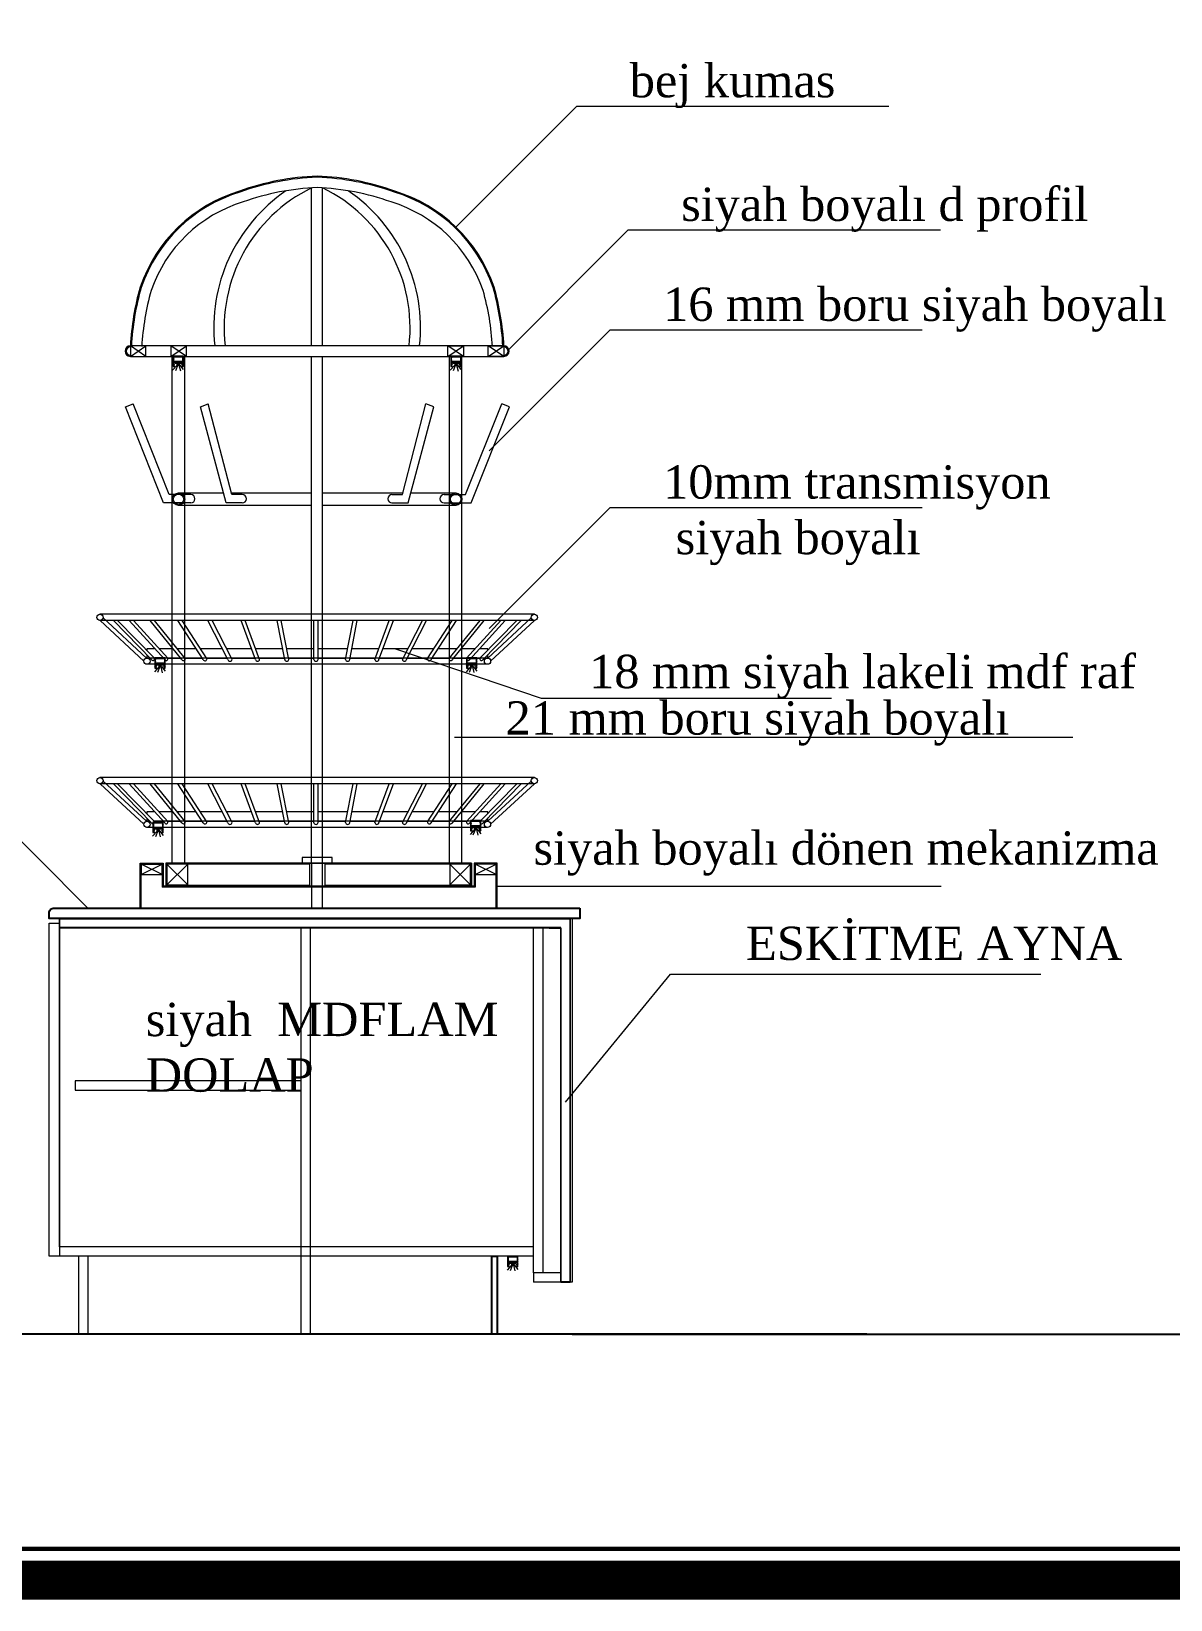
# Model space of a CAD drawing. Header units: millimetres. Extents: x 54215 to 67697, y 23496 to 56611.
# Drawn here: x 56754.8 to 56973.4, y 28009.1 to 28310.1 of the extents above; entities that cross this region are included whole.
import ezdxf

# ---------------------------------------------------------------- set-up
doc = ezdxf.new("R2010")
doc.units = ezdxf.units.MM
doc.linetypes.add('DASHED', pattern=[19.05, 12.7, -6.35])
for name, color, linetype, lineweight in [('MERMER_kesit', 21, 'Continuous', 25), ('no3_ahsap gorunus on ince', 32, 'Continuous', 13), ('no3_duvar kaplama', 8, 'Continuous', 0), ('no3_kutu profil gorunus', 8, 'Continuous', 0), ('no3_kutuprofil kesit', 74, 'Continuous', 18), ('no3_lejand', 255, 'Continuous', 13), ('no3_tefriş arka ince', 65, 'Continuous', 13), ('no3_yazı duvar', 152, 'Continuous', 0), ('t_olcu', 251, 'Continuous', 20)]:
    doc.layers.add(name, color=color, linetype=linetype, lineweight=lineweight)
doc.layers.add('no3_ahsap kesit on', color=7, linetype='Continuous', lineweight=20, true_color=0xfca103)
doc.styles.add('style1', font='arial.ttf', dxfattribs={"height": 20})
pattern_1 = [(135, (56106.02397, 27974.827255), (-0.056126601, -0.056126601), [])]
pattern_2 = [(135, (56037.95547, 28058.13497), (-0.056126601, -0.056126601), [])]
pattern_3 = [(135, (56098.90125, 28058.44987), (-0.056126601, -0.056126601), [])]
pattern_4 = [(135, (56038.33206, 28089.65533), (-0.056126601, -0.056126601), [])]
pattern_5 = [(135, (56098.14101, 28089.66383), (-0.056126601, -0.056126601), [])]
pattern_6 = [(135, (56041.81546, 28147.57272), (-0.056126601, -0.056126601), [])]
pattern_7 = [(135, (56095.11169, 28147.558555), (-0.056126601, -0.056126601), [])]

msp = doc.modelspace()

# ---------------------------------------------------------------- hatches: boundary and pattern name
at = {"lineweight": 13}
h = msp.add_hatch(dxfattribs=at)
h.set_pattern_fill('ANSI31', color=250, scale=0.025, angle=90, style=0)
h.set_pattern_definition(pattern_6)
h.paths.add_polyline_path([(56782.106, 28247.595), (56782.106, 28246.245), (56782.256, 28246.245), (56782.256, 28246.095), (56782.106, 28246.095), (56782.106, 28245.895), (56782.256, 28245.895), (56782.256, 28245.745), (56781.956, 28245.745), (56781.956, 28247.745), (56783.956, 28247.745), (56783.956, 28245.745), (56783.656, 28245.745), (56783.656, 28245.895), (56783.806, 28245.895), (56783.806, 28246.095), (56783.656, 28246.095), (56783.656, 28246.245), (56783.806, 28246.245), (56783.806, 28247.595)])
h = msp.add_hatch(dxfattribs=at)
h.set_pattern_fill('ANSI31', color=250, scale=0.025, angle=90, style=0)
h.set_pattern_definition(pattern_6)
h.paths.add_polyline_path([(56782.106, 28246.695), (56783.806, 28246.695), (56783.806, 28246.545), (56782.106, 28246.545)])
h = msp.add_hatch(color=256, dxfattribs=at)
h.paths.add_polyline_path([(56783.556, 28246.545), (56783.556, 28246.345), (56782.356, 28246.345), (56782.356, 28246.545)])
h.paths.add_polyline_path([(56783.256, 28246.345), (56783.256, 28246.145), (56782.956, 28246.145), (56782.656, 28246.145), (56782.656, 28246.345)])
h = msp.add_hatch(dxfattribs=at)
h.set_pattern_fill('ANSI31', color=250, scale=0.025, angle=90, style=0)
h.set_pattern_definition(pattern_7)
h.paths.add_polyline_path([(56835.402, 28247.581), (56835.402, 28246.231), (56835.552, 28246.231), (56835.552, 28246.081), (56835.402, 28246.081), (56835.402, 28245.881), (56835.552, 28245.881), (56835.552, 28245.731), (56835.252, 28245.731), (56835.252, 28247.731), (56837.252, 28247.731), (56837.252, 28245.731), (56836.952, 28245.731), (56836.952, 28245.881), (56837.102, 28245.881), (56837.102, 28246.081), (56836.952, 28246.081), (56836.952, 28246.231), (56837.102, 28246.231), (56837.102, 28247.581)])
h = msp.add_hatch(dxfattribs=at)
h.set_pattern_fill('ANSI31', color=250, scale=0.025, angle=90, style=0)
h.set_pattern_definition(pattern_7)
h.paths.add_polyline_path([(56835.402, 28246.681), (56837.102, 28246.681), (56837.102, 28246.531), (56835.402, 28246.531)])
h = msp.add_hatch(color=256, dxfattribs=at)
h.paths.add_polyline_path([(56836.852, 28246.531), (56836.852, 28246.331), (56835.652, 28246.331), (56835.652, 28246.531)])
h.paths.add_polyline_path([(56836.552, 28246.331), (56836.552, 28246.131), (56836.252, 28246.131), (56835.952, 28246.131), (56835.952, 28246.331)])
h = msp.add_hatch(dxfattribs=at)
h.set_pattern_fill('ANSI31', color=250, scale=0.025, angle=90, style=0)
h.set_pattern_definition(pattern_4)
h.paths.add_polyline_path([(56778.623, 28189.678), (56778.623, 28188.328), (56778.773, 28188.328), (56778.773, 28188.178), (56778.623, 28188.178), (56778.623, 28187.978), (56778.773, 28187.978), (56778.773, 28187.828), (56778.473, 28187.828), (56778.473, 28189.828), (56780.473, 28189.828), (56780.473, 28187.828), (56780.173, 28187.828), (56780.173, 28187.978), (56780.323, 28187.978), (56780.323, 28188.178), (56780.173, 28188.178), (56780.173, 28188.328), (56780.323, 28188.328), (56780.323, 28189.678)])
h = msp.add_hatch(dxfattribs=at)
h.set_pattern_fill('ANSI31', color=250, scale=0.025, angle=90, style=0)
h.set_pattern_definition(pattern_5)
h.paths.add_polyline_path([(56838.432, 28189.686), (56838.432, 28188.336), (56838.582, 28188.336), (56838.582, 28188.186), (56838.432, 28188.186), (56838.432, 28187.986), (56838.582, 28187.986), (56838.582, 28187.836), (56838.282, 28187.836), (56838.282, 28189.836), (56840.282, 28189.836), (56840.282, 28187.836), (56839.982, 28187.836), (56839.982, 28187.986), (56840.132, 28187.986), (56840.132, 28188.186), (56839.982, 28188.186), (56839.982, 28188.336), (56840.132, 28188.336), (56840.132, 28189.686)])
h = msp.add_hatch(dxfattribs=at)
h.set_pattern_fill('ANSI31', color=250, scale=0.025, angle=90, style=0)
h.set_pattern_definition(pattern_4)
h.paths.add_polyline_path([(56778.623, 28188.778), (56780.323, 28188.778), (56780.323, 28188.628), (56778.623, 28188.628)])
h = msp.add_hatch(color=256, dxfattribs=at)
h.paths.add_polyline_path([(56780.073, 28188.628), (56780.073, 28188.428), (56778.873, 28188.428), (56778.873, 28188.628)])
h.paths.add_polyline_path([(56779.773, 28188.428), (56779.773, 28188.228), (56779.473, 28188.228), (56779.173, 28188.228), (56779.173, 28188.428)])
h = msp.add_hatch(dxfattribs=at)
h.set_pattern_fill('ANSI31', color=250, scale=0.025, angle=90, style=0)
h.set_pattern_definition(pattern_5)
h.paths.add_polyline_path([(56838.432, 28188.786), (56840.132, 28188.786), (56840.132, 28188.636), (56838.432, 28188.636)])
h = msp.add_hatch(color=256, dxfattribs=at)
h.paths.add_polyline_path([(56839.882, 28188.636), (56839.882, 28188.436), (56838.682, 28188.436), (56838.682, 28188.636)])
h.paths.add_polyline_path([(56839.582, 28188.436), (56839.582, 28188.236), (56839.282, 28188.236), (56838.982, 28188.236), (56838.982, 28188.436)])
h = msp.add_hatch(dxfattribs=at)
h.set_pattern_fill('ANSI31', color=250, scale=0.025, angle=90, style=0)
h.set_pattern_definition(pattern_2)
h.paths.add_polyline_path([(56778.246, 28158.157), (56778.246, 28156.807), (56778.396, 28156.807), (56778.396, 28156.657), (56778.246, 28156.657), (56778.246, 28156.457), (56778.396, 28156.457), (56778.396, 28156.307), (56778.096, 28156.307), (56778.096, 28158.307), (56780.096, 28158.307), (56780.096, 28156.307), (56779.796, 28156.307), (56779.796, 28156.457), (56779.946, 28156.457), (56779.946, 28156.657), (56779.796, 28156.657), (56779.796, 28156.807), (56779.946, 28156.807), (56779.946, 28158.157)])
h = msp.add_hatch(dxfattribs=at)
h.set_pattern_fill('ANSI31', color=250, scale=0.025, angle=90, style=0)
h.set_pattern_definition(pattern_2)
h.paths.add_polyline_path([(56778.246, 28157.257), (56779.946, 28157.257), (56779.946, 28157.107), (56778.246, 28157.107)])
h = msp.add_hatch(color=256, dxfattribs=at)
h.paths.add_polyline_path([(56779.696, 28157.107), (56779.696, 28156.907), (56778.496, 28156.907), (56778.496, 28157.107)])
h.paths.add_polyline_path([(56779.396, 28156.907), (56779.396, 28156.707), (56779.096, 28156.707), (56778.796, 28156.707), (56778.796, 28156.907)])
h = msp.add_hatch(dxfattribs=at)
h.set_pattern_fill('ANSI31', color=250, scale=0.025, angle=90, style=0)
h.set_pattern_definition(pattern_3)
h.paths.add_polyline_path([(56839.192, 28158.472), (56839.192, 28157.122), (56839.342, 28157.122), (56839.342, 28156.972), (56839.192, 28156.972), (56839.192, 28156.772), (56839.342, 28156.772), (56839.342, 28156.622), (56839.042, 28156.622), (56839.042, 28158.622), (56841.042, 28158.622), (56841.042, 28156.622), (56840.742, 28156.622), (56840.742, 28156.772), (56840.892, 28156.772), (56840.892, 28156.972), (56840.742, 28156.972), (56840.742, 28157.122), (56840.892, 28157.122), (56840.892, 28158.472)])
h = msp.add_hatch(dxfattribs=at)
h.set_pattern_fill('ANSI31', color=250, scale=0.025, angle=90, style=0)
h.set_pattern_definition(pattern_3)
h.paths.add_polyline_path([(56839.192, 28157.572), (56840.892, 28157.572), (56840.892, 28157.422), (56839.192, 28157.422)])
h = msp.add_hatch(color=256, dxfattribs=at)
h.paths.add_polyline_path([(56840.642, 28157.422), (56840.642, 28157.222), (56839.442, 28157.222), (56839.442, 28157.422)])
h.paths.add_polyline_path([(56840.342, 28157.222), (56840.342, 28157.022), (56840.042, 28157.022), (56839.742, 28157.022), (56839.742, 28157.222)])
h = msp.add_hatch(dxfattribs=at)
h.set_pattern_fill('ANSI31', color=250, scale=0.025, angle=90, style=0)
h.set_pattern_definition(pattern_1)
h.paths.add_polyline_path([(56846.315, 28074.85), (56846.315, 28073.5), (56846.465, 28073.5), (56846.465, 28073.35), (56846.315, 28073.35), (56846.315, 28073.15), (56846.465, 28073.15), (56846.465, 28073), (56846.165, 28073), (56846.165, 28075), (56848.165, 28075), (56848.165, 28073), (56847.865, 28073), (56847.865, 28073.15), (56848.015, 28073.15), (56848.015, 28073.35), (56847.865, 28073.35), (56847.865, 28073.5), (56848.015, 28073.5), (56848.015, 28074.85)])
h = msp.add_hatch(dxfattribs=at)
h.set_pattern_fill('ANSI31', color=250, scale=0.025, angle=90, style=0)
h.set_pattern_definition(pattern_1)
h.paths.add_polyline_path([(56846.315, 28073.95), (56848.015, 28073.95), (56848.015, 28073.8), (56846.315, 28073.8)])
h = msp.add_hatch(color=256, dxfattribs=at)
h.paths.add_polyline_path([(56847.765, 28073.8), (56847.765, 28073.6), (56846.565, 28073.6), (56846.565, 28073.8)])
h.paths.add_polyline_path([(56847.465, 28073.6), (56847.465, 28073.4), (56847.165, 28073.4), (56846.865, 28073.4), (56846.865, 28073.6)])

# ---------------------------------------------------------------- linework, layer by layer
for p, q in [((56783.556, 28246.345), (56782.356, 28246.345)), ((56836.852, 28246.331), (56835.652, 28246.331)), ((56782.956, 28246.145), (56782.656, 28246.145)), ((56782.956, 28246.145), (56783.256, 28246.145)), ((56836.252, 28246.131), (56835.952, 28246.131)), ((56836.252, 28246.131), (56836.552, 28246.131)), ((56780.073, 28188.428), (56778.873, 28188.428)), ((56779.473, 28188.228), (56779.173, 28188.228)), ((56779.473, 28188.228), (56779.773, 28188.228)), ((56839.882, 28188.436), (56838.682, 28188.436)), ((56839.282, 28188.236), (56838.982, 28188.236)), ((56839.282, 28188.236), (56839.582, 28188.236)), ((56779.696, 28156.907), (56778.496, 28156.907)), ((56779.096, 28156.707), (56778.796, 28156.707)), ((56779.096, 28156.707), (56779.396, 28156.707)), ((56840.642, 28157.222), (56839.442, 28157.222)), ((56840.042, 28157.022), (56839.742, 28157.022)), ((56840.042, 28157.022), (56840.342, 28157.022)), ((56847.765, 28073.6), (56846.565, 28073.6)), ((56847.165, 28073.4), (56846.865, 28073.4)), ((56847.165, 28073.4), (56847.465, 28073.4))]:
    msp.add_line(p, q, dxfattribs=at)
at = {"color": 2, "linetype": 'DASHED', "lineweight": 13}
for p, q in [((56782.806, 28246.07), (56781.879, 28245.054)), ((56782.896, 28246.049), (56782.441, 28244.93)), ((56783.089, 28246.019), (56783.371, 28244.888)), ((56836.102, 28246.055), (56835.175, 28245.04)), ((56836.192, 28246.034), (56835.737, 28244.916)), ((56836.385, 28246.005), (56836.667, 28244.873)), ((56779.322, 28188.152), (56778.396, 28187.137)), ((56779.412, 28188.131), (56778.958, 28187.012)), ((56779.606, 28188.102), (56779.888, 28186.97)), ((56839.131, 28188.161), (56838.205, 28187.145)), ((56839.221, 28188.14), (56838.767, 28187.021)), ((56839.415, 28188.11), (56839.697, 28186.979)), ((56778.946, 28156.632), (56778.019, 28155.616)), ((56779.036, 28156.611), (56778.581, 28155.492)), ((56779.229, 28156.582), (56779.511, 28155.45)), ((56839.892, 28156.947), (56838.965, 28155.931)), ((56839.981, 28156.926), (56839.527, 28155.807)), ((56840.175, 28156.896), (56840.457, 28155.765)), ((56847.014, 28073.324), (56846.088, 28072.308)), ((56847.104, 28073.303), (56846.649, 28072.184)), ((56847.298, 28073.274), (56847.58, 28072.142))]:
    msp.add_line(p, q, dxfattribs=at)
at = {"color": 240, "true_color": 0xed1f24}
for p, q in [((56760.165, 28139.803), (56856.365, 28139.803)), ((56856.365, 28138.003), (56760.165, 28138.003)), ((56856.365, 28139.803), (56858.165, 28139.803)), ((56858.165, 28070), (56856.365, 28070))]:
    msp.add_line(p, q, dxfattribs=at)
at = {"color": 11, "true_color": 0xf27172}
msp.add_line((56854.165, 28138.003), (56856.165, 28138.003), dxfattribs=at)
for p, q in [((56915.142, 28060), (55897.877, 28060)), ((56858.565, 28060), (58259.097, 28060))]:
    msp.add_line(p, q)
at = {"color": 250, "lineweight": 13}
for points in [[(56783.656, 28245.895), (56783.656, 28245.745), (56783.956, 28245.745), (56783.956, 28247.745), (56781.956, 28247.745), (56781.956, 28245.745), (56782.256, 28245.745), (56782.256, 28245.895), (56782.106, 28245.895), (56782.106, 28246.095), (56782.256, 28246.095), (56782.256, 28246.245), (56782.106, 28246.245), (56782.106, 28246.545), (56783.806, 28246.545), (56783.806, 28246.245), (56783.656, 28246.245), (56783.656, 28246.095), (56783.806, 28246.095), (56783.806, 28245.895), (56783.656, 28245.895), (56783.656, 28245.895), (56783.806, 28245.895), (56783.806, 28246.095), (56783.656, 28246.095), (56783.656, 28246.245), (56783.806, 28246.245), (56783.806, 28246.545), (56783.806, 28246.695), (56782.106, 28246.695), (56782.106, 28246.545), (56782.106, 28247.595), (56783.806, 28247.595), (56783.806, 28246.695)], [(56836.952, 28245.881), (56836.952, 28245.731), (56837.252, 28245.731), (56837.252, 28247.731), (56835.252, 28247.731), (56835.252, 28245.731), (56835.552, 28245.731), (56835.552, 28245.881), (56835.402, 28245.881), (56835.402, 28246.081), (56835.552, 28246.081), (56835.552, 28246.231), (56835.402, 28246.231), (56835.402, 28246.531), (56837.102, 28246.531), (56837.102, 28246.231), (56836.952, 28246.231), (56836.952, 28246.081), (56837.102, 28246.081), (56837.102, 28245.881), (56836.952, 28245.881), (56836.952, 28245.881), (56837.102, 28245.881), (56837.102, 28246.081), (56836.952, 28246.081), (56836.952, 28246.231), (56837.102, 28246.231), (56837.102, 28246.531), (56837.102, 28246.681), (56835.402, 28246.681), (56835.402, 28246.531), (56835.402, 28247.581), (56837.102, 28247.581), (56837.102, 28246.681)], [(56780.173, 28187.978), (56780.173, 28187.828), (56780.473, 28187.828), (56780.473, 28189.828), (56778.473, 28189.828), (56778.473, 28187.828), (56778.773, 28187.828), (56778.773, 28187.978), (56778.623, 28187.978), (56778.623, 28188.178), (56778.773, 28188.178), (56778.773, 28188.328), (56778.623, 28188.328), (56778.623, 28188.628), (56780.323, 28188.628), (56780.323, 28188.328), (56780.173, 28188.328), (56780.173, 28188.178), (56780.323, 28188.178), (56780.323, 28187.978), (56780.173, 28187.978), (56780.173, 28187.978), (56780.323, 28187.978), (56780.323, 28188.178), (56780.173, 28188.178), (56780.173, 28188.328), (56780.323, 28188.328), (56780.323, 28188.628), (56780.323, 28188.778), (56778.623, 28188.778), (56778.623, 28188.628), (56778.623, 28189.678), (56780.323, 28189.678), (56780.323, 28188.778)], [(56839.982, 28187.986), (56839.982, 28187.836), (56840.282, 28187.836), (56840.282, 28189.836), (56838.282, 28189.836), (56838.282, 28187.836), (56838.582, 28187.836), (56838.582, 28187.986), (56838.432, 28187.986), (56838.432, 28188.186), (56838.582, 28188.186), (56838.582, 28188.336), (56838.432, 28188.336), (56838.432, 28188.636), (56840.132, 28188.636), (56840.132, 28188.336), (56839.982, 28188.336), (56839.982, 28188.186), (56840.132, 28188.186), (56840.132, 28187.986), (56839.982, 28187.986), (56839.982, 28187.986), (56840.132, 28187.986), (56840.132, 28188.186), (56839.982, 28188.186), (56839.982, 28188.336), (56840.132, 28188.336), (56840.132, 28188.636), (56840.132, 28188.786), (56838.432, 28188.786), (56838.432, 28188.636), (56838.432, 28189.686), (56840.132, 28189.686), (56840.132, 28188.786)], [(56779.796, 28156.457), (56779.796, 28156.307), (56780.096, 28156.307), (56780.096, 28158.307), (56778.096, 28158.307), (56778.096, 28156.307), (56778.396, 28156.307), (56778.396, 28156.457), (56778.246, 28156.457), (56778.246, 28156.657), (56778.396, 28156.657), (56778.396, 28156.807), (56778.246, 28156.807), (56778.246, 28157.107), (56779.946, 28157.107), (56779.946, 28156.807), (56779.796, 28156.807), (56779.796, 28156.657), (56779.946, 28156.657), (56779.946, 28156.457), (56779.796, 28156.457), (56779.796, 28156.457), (56779.946, 28156.457), (56779.946, 28156.657), (56779.796, 28156.657), (56779.796, 28156.807), (56779.946, 28156.807), (56779.946, 28157.107), (56779.946, 28157.257), (56778.246, 28157.257), (56778.246, 28157.107), (56778.246, 28158.157), (56779.946, 28158.157), (56779.946, 28157.257)], [(56840.742, 28156.772), (56840.742, 28156.622), (56841.042, 28156.622), (56841.042, 28158.622), (56839.042, 28158.622), (56839.042, 28156.622), (56839.342, 28156.622), (56839.342, 28156.772), (56839.192, 28156.772), (56839.192, 28156.972), (56839.342, 28156.972), (56839.342, 28157.122), (56839.192, 28157.122), (56839.192, 28157.422), (56840.892, 28157.422), (56840.892, 28157.122), (56840.742, 28157.122), (56840.742, 28156.972), (56840.892, 28156.972), (56840.892, 28156.772), (56840.742, 28156.772), (56840.742, 28156.772), (56840.892, 28156.772), (56840.892, 28156.972), (56840.742, 28156.972), (56840.742, 28157.122), (56840.892, 28157.122), (56840.892, 28157.422), (56840.892, 28157.572), (56839.192, 28157.572), (56839.192, 28157.422), (56839.192, 28158.472), (56840.892, 28158.472), (56840.892, 28157.572)], [(56847.865, 28073.15), (56847.865, 28073), (56848.165, 28073), (56848.165, 28075), (56846.165, 28075), (56846.165, 28073), (56846.465, 28073), (56846.465, 28073.15), (56846.315, 28073.15), (56846.315, 28073.35), (56846.465, 28073.35), (56846.465, 28073.5), (56846.315, 28073.5), (56846.315, 28073.8), (56848.015, 28073.8), (56848.015, 28073.5), (56847.865, 28073.5), (56847.865, 28073.35), (56848.015, 28073.35), (56848.015, 28073.15), (56847.865, 28073.15), (56847.865, 28073.15), (56848.015, 28073.15), (56848.015, 28073.35), (56847.865, 28073.35), (56847.865, 28073.5), (56848.015, 28073.5), (56848.015, 28073.8), (56848.015, 28073.95), (56846.315, 28073.95), (56846.315, 28073.8), (56846.315, 28074.85), (56848.015, 28074.85), (56848.015, 28073.95)]]:
    msp.add_lwpolyline(points, dxfattribs=at)
at = {"color": 3}
msp.add_lwpolyline([(56843.165, 28075), (56844.165, 28075), (56844.165, 28060), (56843.165, 28060)], close=True, dxfattribs=at)
at = {"layer": 'MERMER_kesit', "color": 6}
msp.add_lwpolyline([(56860.062, 28141.803), (56860.062, 28139.803), (56758.165, 28139.803), (56758.165, 28140.803, -0.4142136), (56759.165, 28141.803)], format="xyb", close=True, dxfattribs=at)
at = {"layer": 'no3_ahsap gorunus on ince'}
for points in [[(56845.463, 28249.69, 0.0554989), (56843.577, 28260.976, 0.2409979), (56824.496, 28279.404, 0.0769638), (56809.613, 28282.271, 0.0769638), (56794.731, 28279.404, 0.2409979), (56775.65, 28260.976, 0.0554989), (56773.764, 28249.69)], [(56845.263, 28249.679, 0.0554729), (56843.386, 28260.917, 0.2409939), (56824.433, 28279.214, 0.0769513), (56809.613, 28282.071, 0.0769513), (56794.793, 28279.214, 0.2409939), (56775.841, 28260.917, 0.0554729), (56773.963, 28249.679, 0.0554729)]]:
    msp.add_lwpolyline(points, format="xyb", dxfattribs=at)
for points in [[(56778.472, 28191.577), (56776.94, 28191.577), (56776.94, 28191.219)], [(56776.94, 28190.388), (56776.94, 28189.79), (56777.523, 28189.79)], [(56778.337, 28189.79), (56780.095, 28189.79)], [(56781.974, 28191.577), (56779.27, 28191.577)], [(56780.893, 28189.79), (56783.428, 28189.79)], [(56786.405, 28191.577), (56782.786, 28191.577)], [(56784.214, 28189.79), (56787.563, 28189.79)], [(56791.417, 28191.577), (56787.214, 28191.577)], [(56788.376, 28189.79), (56792.333, 28189.79)], [(56797.005, 28191.577), (56792.224, 28191.577)], [(56793.143, 28189.79), (56797.663, 28189.79)], [(56802.981, 28191.577), (56797.81, 28191.577)], [(56798.47, 28189.79), (56803.328, 28189.79)], [(56808.999, 28191.577), (56803.783, 28191.577)], [(56804.132, 28189.79), (56808.999, 28189.79)], [(56815.474, 28191.577), (56809.799, 28191.577)], [(56809.799, 28189.79), (56815.126, 28189.79)], [(56815.93, 28189.79), (56820.787, 28189.79)], [(56821.448, 28191.577), (56816.277, 28191.577)], [(56821.594, 28189.79), (56826.115, 28189.79)], [(56827.033, 28191.577), (56822.253, 28191.577)], [(56826.924, 28189.79), (56830.882, 28189.79)], [(56832.043, 28191.577), (56827.841, 28191.577)], [(56831.694, 28189.79), (56835.015, 28189.79)], [(56836.472, 28191.577), (56832.853, 28191.577)], [(56835.83, 28189.79), (56838.364, 28189.79)], [(56839.987, 28191.577), (56837.283, 28191.577)], [(56839.163, 28189.79), (56840.921, 28189.79)], [(56842.373, 28191.276), (56842.373, 28191.577), (56840.786, 28191.577)], [(56841.735, 28189.79), (56842.373, 28189.79), (56842.373, 28190.445)], [(56778.472, 28160.259), (56776.94, 28160.259), (56776.94, 28159.901)], [(56776.94, 28159.07), (56776.94, 28158.472), (56777.523, 28158.472)], [(56781.974, 28160.259), (56779.27, 28160.259)], [(56786.405, 28160.259), (56782.786, 28160.259)], [(56791.417, 28160.259), (56787.214, 28160.259)], [(56797.005, 28160.259), (56792.224, 28160.259)], [(56802.981, 28160.259), (56797.81, 28160.259)], [(56808.999, 28160.259), (56803.783, 28160.259)], [(56815.474, 28160.259), (56809.799, 28160.259)], [(56821.448, 28160.259), (56816.277, 28160.259)], [(56827.033, 28160.259), (56822.253, 28160.259)], [(56832.043, 28160.259), (56827.841, 28160.259)], [(56836.472, 28160.259), (56832.853, 28160.259)], [(56839.987, 28160.259), (56837.283, 28160.259)], [(56842.373, 28159.958), (56842.373, 28160.259), (56840.786, 28160.259)], [(56841.735, 28158.472), (56842.373, 28158.472), (56842.373, 28159.127)], [(56778.337, 28158.472), (56780.095, 28158.472)], [(56780.893, 28158.472), (56783.428, 28158.472)], [(56784.214, 28158.472), (56787.563, 28158.472)], [(56788.376, 28158.472), (56792.333, 28158.472)], [(56793.143, 28158.472), (56797.663, 28158.472)], [(56798.47, 28158.472), (56803.328, 28158.472)], [(56804.132, 28158.472), (56808.999, 28158.472)], [(56809.799, 28158.472), (56815.126, 28158.472)], [(56815.93, 28158.472), (56820.787, 28158.472)], [(56821.594, 28158.472), (56826.115, 28158.472)], [(56826.924, 28158.472), (56830.882, 28158.472)], [(56831.694, 28158.472), (56835.015, 28158.472)], [(56835.83, 28158.472), (56838.364, 28158.472)], [(56839.163, 28158.472), (56840.921, 28158.472)]]:
    msp.add_lwpolyline(points, dxfattribs=at)
at = {"layer": 'no3_ahsap kesit on'}
for p, q in [((56760.165, 28138.003), (56760.165, 28139.803)), ((56760.165, 28076.8), (56760.165, 28138.003)), ((56806.465, 28138.003), (56806.465, 28060)), ((56808.265, 28138.003), (56808.265, 28060)), ((56856.365, 28070), (56856.365, 28138.003)), ((56858.165, 28139.803), (56858.165, 28070)), ((56806.465, 28108.624), (56763.165, 28108.624)), ((56763.165, 28108.624), (56763.165, 28106.824)), ((56763.165, 28106.824), (56806.465, 28106.824)), ((56851.165, 28076.8), (56760.165, 28076.8)), ((56760.165, 28076.8), (56760.165, 28075)), ((56851.165, 28075), (56760.165, 28075)), ((56763.805, 28075), (56763.805, 28060)), ((56765.605, 28075), (56765.605, 28060)), ((56856.365, 28071.8), (56851.165, 28071.8)), ((56851.165, 28071.8), (56851.165, 28070)), ((56858.165, 28070), (56851.165, 28070))]:
    msp.add_line(p, q, dxfattribs=at)
msp.add_lwpolyline([(56760.165, 28075), (56758.165, 28075), (56758.165, 28138.903), (56760.165, 28138.903)], close=True, dxfattribs=at)
for points in [[(56760.165, 28139.803), (56760.165, 28138.003), (56856.365, 28138.003), (56856.365, 28070), (56858.165, 28070), (56858.165, 28139.803), (56760.165, 28139.803)], [(56851.165, 28071.8), (56851.165, 28138.003), (56852.965, 28138.003), (56852.965, 28071.8)]]:
    msp.add_lwpolyline(points, dxfattribs=at)
at = {"layer": 'no3_duvar kaplama'}
msp.add_lwpolyline([(56858.565, 28123.631), (56858.565, 28070), (56858.165, 28070), (56858.165, 28139.803), (56858.565, 28139.803), (56858.565, 28123.631)], dxfattribs=at)
at = {"layer": 'no3_kutu profil gorunus'}
for p, q in [((56808.563, 28249.69), (56808.563, 28280.018)), ((56810.663, 28249.69), (56810.663, 28280.018)), ((56845.463, 28249.69), (56773.764, 28249.69)), ((56773.764, 28247.69), (56845.463, 28247.69)), ((56781.814, 28150.428), (56781.814, 28247.887)), ((56784.214, 28150.428), (56784.214, 28247.887)), ((56808.563, 28150.428), (56808.563, 28247.69)), ((56810.663, 28150.428), (56810.663, 28247.69)), ((56835.013, 28150.428), (56835.013, 28247.887)), ((56837.413, 28150.428), (56837.413, 28247.887)), ((56783.014, 28221.483), (56791.633, 28221.483)), ((56793.148, 28221.483), (56808.563, 28221.483)), ((56810.663, 28221.483), (56826.079, 28221.483)), ((56827.594, 28221.483), (56836.213, 28221.483)), ((56808.563, 28219.083), (56783.014, 28219.083)), ((56836.213, 28219.083), (56810.663, 28219.083))]:
    msp.add_line(p, q, dxfattribs=at)
msp.add_lwpolyline([(56843.266, 28249.57, 0.0551992), (56841.476, 28260.319, 0.240951), (56823.805, 28277.315, 0.076823), (56809.613, 28280.07, 0.076823), (56795.421, 28277.315, 0.240951), (56777.751, 28260.319, 0.0551992), (56775.96, 28249.57, 0.0551992)], format="xyb", dxfattribs=at)
for centre, radius, start, end in [((56821.631, 28253.165), 31.864, 124.39479, 186.261), ((56821.631, 28253.165), 29.864, 115.94925, 186.68216), ((56797.596, 28253.165), 29.864, 353.31784, 64.05075), ((56797.596, 28253.165), 31.864, 353.739, 55.60521)]:
    msp.add_arc(centre, radius, start, end, dxfattribs=at)
at = {"layer": 'no3_kutuprofil kesit'}
for p, q in [((56773.764, 28247.69), (56776.764, 28249.69)), ((56776.764, 28247.69), (56773.764, 28249.69)), ((56781.539, 28247.69), (56784.539, 28249.69)), ((56784.539, 28247.69), (56781.539, 28249.69)), ((56837.688, 28247.69), (56834.688, 28249.69)), ((56834.688, 28247.69), (56837.688, 28249.69)), ((56845.463, 28247.69), (56842.463, 28249.69)), ((56842.463, 28247.69), (56845.463, 28249.69)), ((56851.303, 28198.177), (56767.924, 28198.177)), ((56851.303, 28196.977), (56767.924, 28196.977)), ((56776.34, 28189.19), (56767.954, 28196.977)), ((56776.884, 28189.777), (56768.499, 28197.563)), ((56777.807, 28189.5), (56770.51, 28196.977)), ((56778.394, 28189.732), (56771.31, 28196.977)), ((56780.359, 28189.5), (56773.563, 28196.977)), ((56780.947, 28189.732), (56774.363, 28196.977)), ((56783.665, 28189.5), (56777.58, 28196.977)), ((56784.315, 28189.703), (56778.38, 28196.977)), ((56787.752, 28189.5), (56782.903, 28196.977)), ((56788.453, 28189.671), (56783.703, 28196.977)), ((56792.482, 28189.5), (56788.648, 28196.977)), ((56793.282, 28189.519), (56789.448, 28196.977)), ((56797.771, 28189.5), (56795.014, 28196.977)), ((56798.571, 28189.519), (56795.814, 28196.977)), ((56803.385, 28189.5), (56801.931, 28196.977)), ((56804.185, 28189.519), (56802.731, 28196.977)), ((56808.999, 28189.5), (56808.999, 28196.977)), ((56809.799, 28189.519), (56809.799, 28196.977)), ((56815.073, 28189.519), (56816.527, 28196.977)), ((56815.873, 28189.5), (56817.327, 28196.977)), ((56820.687, 28189.519), (56823.444, 28196.977)), ((56821.487, 28189.5), (56824.244, 28196.977)), ((56825.975, 28189.519), (56829.81, 28196.977)), ((56826.775, 28189.5), (56830.61, 28196.977)), ((56830.804, 28189.671), (56835.554, 28196.977)), ((56831.506, 28189.5), (56836.354, 28196.977)), ((56834.943, 28189.703), (56840.878, 28196.977)), ((56835.593, 28189.5), (56841.678, 28196.977)), ((56838.311, 28189.732), (56844.894, 28196.977)), ((56838.898, 28189.5), (56845.694, 28196.977)), ((56840.863, 28189.732), (56847.948, 28196.977)), ((56841.451, 28189.5), (56848.748, 28196.977)), ((56842.373, 28189.777), (56850.758, 28197.563)), ((56842.918, 28189.19), (56851.303, 28196.977)), ((56842.318, 28189.79), (56776.94, 28189.79)), ((56777.523, 28189.79), (56776.94, 28189.79)), ((56842.318, 28189.79), (56778.337, 28189.79)), ((56842.318, 28188.59), (56776.94, 28188.59)), ((56851.303, 28166.858), (56767.924, 28166.858)), ((56851.303, 28165.658), (56767.924, 28165.658)), ((56776.34, 28157.872), (56767.954, 28165.659)), ((56776.884, 28158.459), (56768.499, 28166.245)), ((56777.807, 28158.182), (56770.51, 28165.658)), ((56778.394, 28158.413), (56771.31, 28165.658)), ((56780.359, 28158.182), (56773.563, 28165.658)), ((56780.947, 28158.413), (56774.363, 28165.658)), ((56783.665, 28158.182), (56777.58, 28165.658)), ((56784.315, 28158.385), (56778.38, 28165.658)), ((56787.752, 28158.182), (56782.903, 28165.658)), ((56788.453, 28158.353), (56783.703, 28165.658)), ((56792.482, 28158.182), (56788.648, 28165.658)), ((56793.282, 28158.201), (56789.448, 28165.658)), ((56797.771, 28158.182), (56795.014, 28165.658)), ((56798.571, 28158.201), (56795.814, 28165.658)), ((56803.385, 28158.182), (56801.931, 28165.658)), ((56804.185, 28158.201), (56802.731, 28165.658)), ((56808.999, 28158.182), (56808.999, 28165.658)), ((56809.799, 28158.201), (56809.799, 28165.658)), ((56815.073, 28158.201), (56816.527, 28165.658)), ((56815.873, 28158.182), (56817.327, 28165.658)), ((56820.687, 28158.201), (56823.444, 28165.658)), ((56821.487, 28158.182), (56824.244, 28165.658)), ((56825.975, 28158.201), (56829.81, 28165.658)), ((56826.775, 28158.182), (56830.61, 28165.658)), ((56830.804, 28158.353), (56835.554, 28165.658)), ((56831.506, 28158.182), (56836.354, 28165.658)), ((56834.943, 28158.385), (56840.878, 28165.658)), ((56835.593, 28158.182), (56841.678, 28165.658)), ((56838.311, 28158.413), (56844.894, 28165.658)), ((56838.898, 28158.182), (56845.694, 28165.658)), ((56840.863, 28158.413), (56847.948, 28165.658)), ((56841.451, 28158.182), (56848.748, 28165.658)), ((56842.373, 28158.459), (56850.758, 28166.245)), ((56842.918, 28157.872), (56851.303, 28165.658)), ((56777.523, 28158.472), (56776.94, 28158.472)), ((56842.318, 28157.272), (56776.94, 28157.272)), ((56842.318, 28158.472), (56778.337, 28158.472)), ((56775.87, 28150.228), (56779.87, 28150.228)), ((56775.87, 28141.803), (56775.87, 28150.228)), ((56779.87, 28148.228), (56775.87, 28150.228)), ((56775.87, 28148.228), (56779.87, 28150.228)), ((56779.87, 28150.228), (56779.87, 28145.803)), ((56780.07, 28150.428), (56780.07, 28146.003)), ((56784.77, 28146.228), (56780.77, 28150.228)), ((56780.77, 28146.228), (56784.77, 28150.228)), ((56808.142, 28150.428), (56808.142, 28146.017)), ((56808.563, 28150.428), (56808.563, 28141.803)), ((56810.663, 28141.803), (56810.663, 28150.428)), ((56810.663, 28150.428), (56810.863, 28150.428)), ((56811.085, 28150.428), (56811.085, 28146.017)), ((56839.056, 28146.228), (56835.056, 28150.228)), ((56835.056, 28146.228), (56839.056, 28150.228)), ((56839.256, 28150.428), (56839.256, 28146.017)), ((56839.756, 28150.428), (56839.756, 28145.803)), ((56844.156, 28150.428), (56839.756, 28150.428)), ((56839.756, 28150.428), (56839.756, 28145.803)), ((56843.956, 28150.228), (56839.956, 28150.228)), ((56839.956, 28150.228), (56839.956, 28145.803)), ((56843.956, 28148.228), (56839.956, 28150.228)), ((56839.956, 28148.228), (56843.956, 28150.228)), ((56843.956, 28141.803), (56843.956, 28150.228)), ((56844.156, 28141.803), (56844.156, 28150.428)), ((56839.956, 28145.803), (56779.87, 28145.803)), ((56839.756, 28146.003), (56780.07, 28146.003)), ((56808.563, 28141.803), (56810.663, 28141.803)), ((56839.356, 28141.803), (56843.956, 28141.803))]:
    msp.add_line(p, q, dxfattribs=at)
for points in [[(56773.764, 28247.69), (56776.764, 28247.69), (56776.764, 28249.69), (56773.764, 28249.69)], [(56781.539, 28247.69), (56784.539, 28247.69), (56784.539, 28249.69), (56781.539, 28249.69)], [(56837.688, 28247.69), (56834.688, 28247.69), (56834.688, 28249.69), (56837.688, 28249.69)], [(56845.463, 28247.69), (56842.463, 28247.69), (56842.463, 28249.69), (56845.463, 28249.69)], [(56775.87, 28148.228), (56779.87, 28148.228), (56779.87, 28150.228), (56775.87, 28150.228)], [(56780.57, 28146.017), (56839.256, 28146.017), (56839.256, 28150.428), (56780.57, 28150.428)], [(56780.77, 28146.228), (56784.77, 28146.228), (56784.77, 28150.228), (56780.77, 28150.228)], [(56806.752, 28150.428), (56812.475, 28150.428), (56812.475, 28151.476), (56806.752, 28151.476)], [(56835.056, 28146.228), (56839.056, 28146.228), (56839.056, 28150.228), (56835.056, 28150.228)], [(56839.956, 28148.228), (56843.956, 28148.228), (56843.956, 28150.228), (56839.956, 28150.228)]]:
    msp.add_lwpolyline(points, close=True, dxfattribs=at)
for points in [[(56775.67, 28141.803), (56775.67, 28150.428), (56780.07, 28150.428), (56780.07, 28146.003)], [(56808.142, 28150.228), (56780.77, 28150.228), (56780.77, 28146.217), (56808.142, 28146.217)], [(56811.085, 28146.217), (56839.056, 28146.217), (56839.056, 28150.228), (56811.085, 28150.228)]]:
    msp.add_lwpolyline(points, dxfattribs=at)
for centre, radius in [((56783.014, 28220.283), 1.2), ((56783.014, 28220.283), 1), ((56836.213, 28220.283), 1.2), ((56836.213, 28220.283), 1), ((56767.924, 28197.577), 0.6), ((56851.303, 28197.577), 0.6), ((56776.94, 28189.19), 0.6), ((56842.318, 28189.19), 0.6), ((56767.924, 28166.258), 0.6), ((56851.303, 28166.258), 0.6), ((56776.94, 28157.872), 0.6), ((56842.318, 28157.872), 0.6)]:
    msp.add_circle(centre, radius, dxfattribs=at)
for centre, radius, start, end in [((56773.764, 28248.69), 1, 90, 270), ((56773.764, 28248.69), 0.8, 90, 270), ((56845.463, 28248.69), 1, 270, 90), ((56845.463, 28248.69), 0.8, 270, 90), ((56778.105, 28189.605), 0.316, 199.45599, 23.60759), ((56780.657, 28189.605), 0.316, 199.45599, 23.60759), ((56783.979, 28189.635), 0.342, 203.28981, 11.42111), ((56788.097, 28189.609), 0.362, 197.56153, 9.90556), ((56792.881, 28189.568), 0.404, 189.72995, 353.05394), ((56798.169, 28189.568), 0.404, 189.72995, 353.05394), ((56803.783, 28189.568), 0.404, 189.72995, 353.05394), ((56809.397, 28189.568), 0.404, 189.72995, 353.05394), ((56815.475, 28189.568), 0.404, 186.94606, 350.27005), ((56821.089, 28189.568), 0.404, 186.94606, 350.27005), ((56826.377, 28189.568), 0.404, 186.94606, 350.27005), ((56831.161, 28189.609), 0.362, 170.09444, 342.43847), ((56835.279, 28189.635), 0.342, 168.57889, 336.71019), ((56838.6, 28189.605), 0.316, 156.39241, 340.54401), ((56841.153, 28189.605), 0.316, 156.39241, 340.54401), ((56778.105, 28158.287), 0.316, 199.45599, 23.60759), ((56780.657, 28158.287), 0.316, 199.45599, 23.60759), ((56783.979, 28158.317), 0.342, 203.28981, 11.42111), ((56788.097, 28158.291), 0.362, 197.56153, 9.90556), ((56792.881, 28158.25), 0.404, 189.72995, 353.05394), ((56798.169, 28158.25), 0.404, 189.72995, 353.05394), ((56803.783, 28158.25), 0.404, 189.72995, 353.05394), ((56809.397, 28158.25), 0.404, 189.72995, 353.05394), ((56815.475, 28158.25), 0.404, 186.94606, 350.27005), ((56821.089, 28158.25), 0.404, 186.94606, 350.27005), ((56826.377, 28158.25), 0.404, 186.94606, 350.27005), ((56831.161, 28158.291), 0.362, 170.09444, 342.43847), ((56835.279, 28158.317), 0.342, 168.57889, 336.71019), ((56838.6, 28158.287), 0.316, 156.39241, 340.54401), ((56841.153, 28158.287), 0.316, 156.39241, 340.54401)]:
    msp.add_arc(centre, radius, start, end, dxfattribs=at)
at = {"layer": 'no3_lejand', "color": 1, "const_width": 7.466}
msp.add_lwpolyline([(58460.835, 28012.793), (54731.633, 28012.793), (54731.633, 28592.793), (58460.835, 28592.793), (58460.835, 28277.173, -0.4142136), (58450.8, 28267.139), (58299.278, 28267.139, 0.4142136), (58295.264, 28263.125), (58295.264, 28165.59, 0.4142136), (58299.278, 28161.576), (58450.8, 28161.576, -0.4142136), (58460.835, 28151.541), (58460.835, 28012.793)], format="xyb", dxfattribs=at)
at = {"layer": 'no3_lejand', "color": 252, "const_width": 0.854}
msp.add_lwpolyline([(58454.814, 28277.173, -0.4142136), (58450.8, 28273.159), (58299.278, 28273.159, 0.4142136), (58289.243, 28263.125), (58289.243, 28165.59, 0.4142136), (58299.278, 28155.555), (58450.8, 28155.555, -0.4142136), (58454.814, 28151.541), (58454.814, 28018.813), (54737.654, 28018.813), (54737.654, 28586.772), (58454.814, 28586.772), (58454.814, 28277.173)], format="xyb", dxfattribs=at)
at = {"layer": 'no3_tefriş arka ince'}
for p, q in [((56772.838, 28238.008), (56774.325, 28238.598)), ((56780.16, 28219.552), (56772.838, 28238.008)), ((56781.247, 28221.152), (56774.325, 28238.598)), ((56787.234, 28238.008), (56788.721, 28238.598)), ((56792.147, 28219.552), (56787.234, 28238.008)), ((56793.233, 28221.152), (56788.721, 28238.598)), ((56825.994, 28221.152), (56830.506, 28238.598)), ((56827.08, 28219.552), (56831.993, 28238.008)), ((56831.993, 28238.008), (56830.506, 28238.598)), ((56838.119, 28221.152), (56845.041, 28238.598)), ((56839.206, 28219.552), (56846.528, 28238.008)), ((56846.528, 28238.008), (56845.041, 28238.598)), ((56785.37, 28219.552), (56780.16, 28219.552)), ((56785.37, 28221.152), (56781.247, 28221.152)), ((56795.246, 28219.552), (56792.147, 28219.552)), ((56795.246, 28221.152), (56793.233, 28221.152)), ((56823.981, 28221.152), (56825.994, 28221.152)), ((56823.981, 28219.552), (56827.08, 28219.552)), ((56833.995, 28221.152), (56838.119, 28221.152)), ((56833.995, 28219.552), (56839.206, 28219.552))]:
    msp.add_line(p, q, dxfattribs=at)
for centre, start, end in [((56785.37, 28220.352), 270, 90), ((56795.246, 28220.352), 270, 90), ((56823.981, 28220.352), 90, 270), ((56833.995, 28220.352), 90, 270)]:
    msp.add_arc(centre, 0.8, start, end, dxfattribs=at)
at = {"layer": 'no3_yazı duvar'}
for p, q in [((56836.257, 28272.489), (56859.452, 28295.684)), ((56859.452, 28295.684), (56919.368, 28295.684)), ((56846.123, 28248.77), (56869.318, 28271.965)), ((56869.318, 28271.965), (56929.235, 28271.965)), ((56842.657, 28229.581), (56865.852, 28252.776)), ((56865.852, 28252.776), (56925.768, 28252.776)), ((56842.657, 28195.468), (56865.852, 28218.663)), ((56865.852, 28218.663), (56925.768, 28218.663)), ((56824.643, 28191.577), (56852.585, 28182.075)), ((56852.585, 28182.075), (56908.362, 28182.075)), ((56835.968, 28174.584), (56954.657, 28174.584)), ((56843.956, 28146.016), (56929.413, 28146.016)), ((56857.285, 28104.564), (56877.46, 28129.115)), ((56877.46, 28129.115), (56948.501, 28129.115))]:
    msp.add_line(p, q, dxfattribs=at)
msp.add_lwpolyline([(56765.626, 28141.803), (56746.342, 28161.086), (56638.681, 28161.086)], dxfattribs=at)
at = {"layer": 't_olcu', "color": 40, "lineweight": 13}
for p, q in [((56783.214, 28246.075), (56783.918, 28245.177)), ((56836.511, 28246.061), (56837.214, 28245.163)), ((56779.731, 28188.158), (56780.435, 28187.26)), ((56839.54, 28188.166), (56840.243, 28187.268)), ((56779.354, 28156.637), (56780.058, 28155.739)), ((56840.3, 28156.952), (56841.004, 28156.054)), ((56847.423, 28073.33), (56848.126, 28072.432))]:
    msp.add_line(p, q, dxfattribs=at)

# ---------------------------------------------------------------- texts
at = {"layer": 'no3_yazı duvar', "char_height": 6.4, "width": 156.91165, "attachment_point": 1, "style": 'style1'}
for s, insert in [('{\\fGeorgia|b0|i0|c162|p18;bej kumas}', (56869.613, 28303.808, 0)), ('{\\fGeorgia|b0|i0|c162|p18;siyah boyalı d profil}', (56879.479, 28280.088, 0)), ('{\\fGeorgia|b0|i0|c162|p18;16 mm boru siyah boyalı simit için}', (56876.012, 28260.899, 0)), ('{\\fGeorgia|b0|i0|c162|p18;10mm transmisyon\\P siyah boyalı }', (56876.012, 28226.786, 0)), ('{\\fGeorgia|b0|i0|c162|p18;18 mm siyah lakeli mdf raf}', (56861.817, 28190.4, 0)), ('{\\fGeorgia|b0|i0|c162|p18;21 mm boru siyah boyalı }', (56845.779, 28181.48, 0)), ('{\\fGeorgia|b0|i0|c162|p18;siyah boyalı dönen mekanizma}', (56851.129, 28156.518, 0)), ('{\\fGeorgia|b0|i0|c162|p18;ESKİTME AYNA}', (56891.933, 28138.229, 0)), ('{\\fGeorgia|b0|i0|c162|p18;siyah  MDFLAM \\PDOLAP}', (56776.723, 28123.622, 0))]:
    msp.add_mtext(s, dxfattribs=dict(at, insert=insert))

doc.saveas('drawing.dxf')
